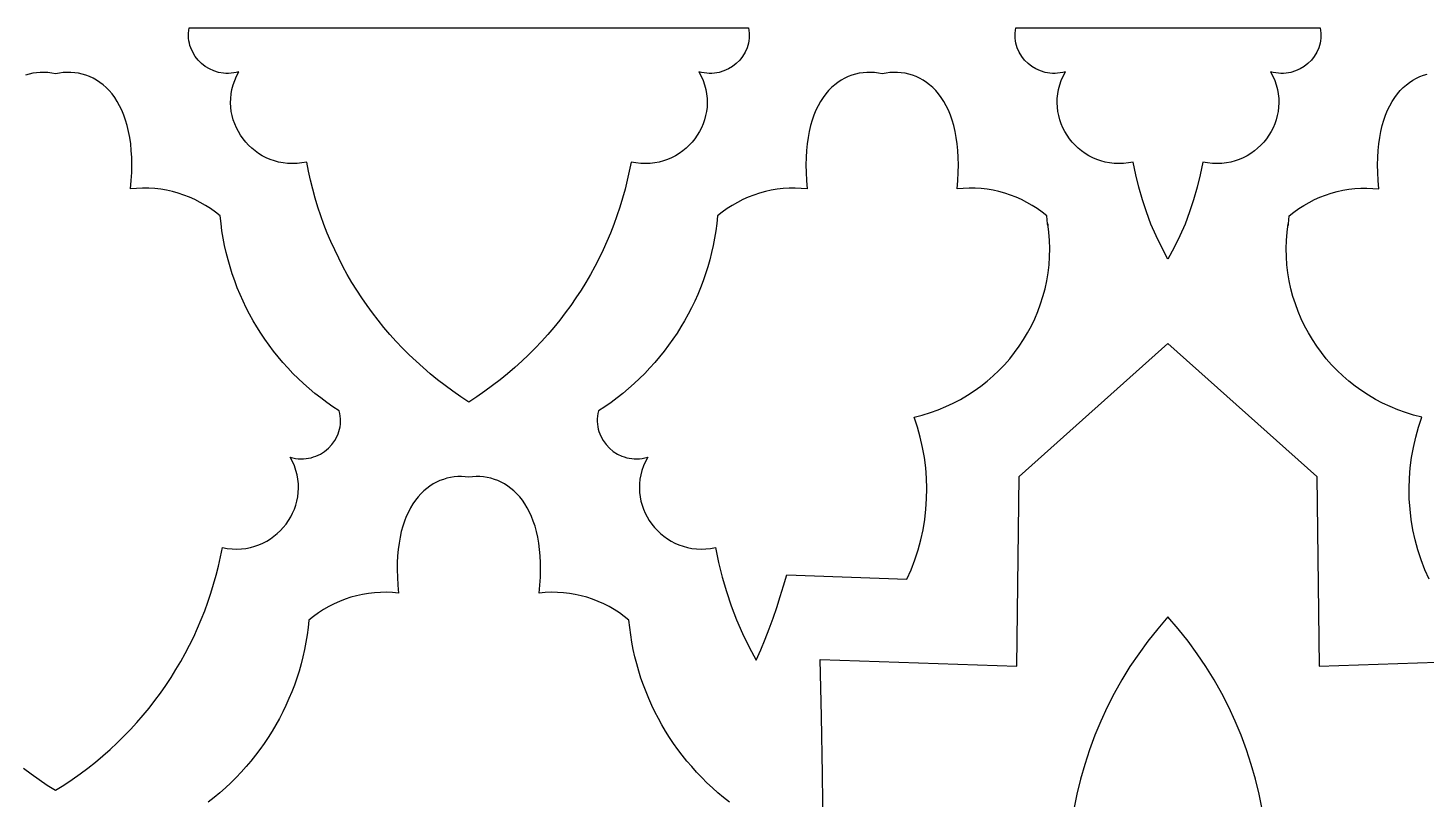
# Model space of a CAD drawing. Extents: x 50 to 3710, y -977 to -877.
# Drawn here: x 606.7 to 671.8, y -913 to -877.1 of the extents above; entities that cross this region are included whole.
import ezdxf

# ---------------------------------------------------------------- set-up
doc = ezdxf.new("R2010")
doc.units = 0
doc.layers.add('LAYER_1', color=18, linetype='CONTINUOUS')

msp = doc.modelspace()

# ---------------------------------------------------------------- linework, layer by layer
at = {"layer": 'LAYER_1'}
for points in [[(627.241, -894.488), (626.865, -894.241), (626.497, -893.985), (626.137, -893.722), (625.786, -893.451), (625.443, -893.172), (625.109, -892.885), (624.783, -892.591), (624.466, -892.29), (624.158, -891.982), (623.859, -891.667), (623.569, -891.345), (623.289, -891.017), (623.017, -890.682), (622.754, -890.341), (622.501, -889.994), (622.257, -889.641), (622.023, -889.283), (621.798, -888.918), (621.582, -888.548), (621.377, -888.173), (621.181, -887.793), (620.995, -887.408), (620.819, -887.019), (620.653, -886.624), (620.497, -886.225), (620.351, -885.822), (620.216, -885.415), (620.09, -885.004), (619.975, -884.589), (619.871, -884.17), (619.777, -883.748), (619.694, -883.322), (619.466, -883.364), (619.242, -883.389), (619.021, -883.396), (618.805, -883.387), (618.593, -883.362), (618.387, -883.322), (618.187, -883.268), (617.993, -883.2), (617.806, -883.119), (617.627, -883.025), (617.455, -882.92), (617.291, -882.803), (617.136, -882.675), (616.991, -882.538), (616.856, -882.392), (616.73, -882.237), (616.616, -882.074), (616.513, -881.904), (616.422, -881.727), (616.343, -881.544), (616.277, -881.356), (616.224, -881.163), (616.185, -880.966), (616.16, -880.766), (616.15, -880.563), (616.156, -880.358), (616.177, -880.151), (616.215, -879.944), (616.27, -879.736), (616.341, -879.529), (616.431, -879.323), (616.539, -879.119), (616.416, -879.152), (616.294, -879.176), (616.172, -879.191), (616.052, -879.199), (615.933, -879.198), (615.816, -879.19), (615.588, -879.151), (615.37, -879.085), (615.163, -878.992), (614.971, -878.876), (614.796, -878.738), (614.638, -878.58), (614.501, -878.404), (614.386, -878.213), (614.297, -878.007), (614.261, -877.899), (614.233, -877.789), (614.212, -877.676), (614.199, -877.561), (614.193, -877.444), (614.196, -877.325), (614.206, -877.205), (614.225, -877.083), (640.257, -877.083), (640.277, -877.205), (640.287, -877.325), (640.289, -877.444), (640.284, -877.561), (640.27, -877.676), (640.249, -877.789), (640.186, -878.007), (640.096, -878.213), (639.982, -878.404), (639.845, -878.58), (639.687, -878.738), (639.511, -878.876), (639.319, -878.992), (639.113, -879.085), (638.895, -879.151), (638.782, -879.174), (638.667, -879.19), (638.55, -879.198), (638.431, -879.199), (638.311, -879.191), (638.189, -879.176), (638.067, -879.152), (637.944, -879.119), (638.052, -879.323), (638.141, -879.529), (638.213, -879.736), (638.268, -879.944), (638.306, -880.151), (638.327, -880.358), (638.332, -880.563), (638.323, -880.766), (638.298, -880.966), (638.259, -881.163), (638.206, -881.356), (638.14, -881.544), (638.061, -881.727), (637.97, -881.904), (637.867, -882.074), (637.753, -882.237), (637.627, -882.392), (637.492, -882.538), (637.346, -882.675), (637.192, -882.803), (637.028, -882.92), (636.856, -883.025), (636.677, -883.119), (636.489, -883.2), (636.296, -883.268), (636.095, -883.322), (635.889, -883.362), (635.678, -883.387), (635.462, -883.396), (635.241, -883.389), (635.017, -883.364), (634.789, -883.322), (634.706, -883.748), (634.612, -884.17), (634.508, -884.589), (634.393, -885.004), (634.267, -885.415), (634.132, -885.822), (633.986, -886.225), (633.83, -886.624), (633.664, -887.019), (633.488, -887.408), (633.302, -887.793), (633.106, -888.173), (632.9, -888.548), (632.685, -888.918), (632.46, -889.283), (632.226, -889.641), (631.982, -889.994), (631.729, -890.341), (631.466, -890.682), (631.194, -891.017), (630.913, -891.345), (630.623, -891.667), (630.324, -891.982), (630.016, -892.29), (629.7, -892.591), (629.374, -892.885), (629.04, -893.172), (628.697, -893.451), (628.346, -893.722), (627.986, -893.985), (627.618, -894.241)], [(659.777, -887.839), (659.485, -887.304), (659.221, -886.759), (658.983, -886.205), (658.771, -885.643), (658.584, -885.074), (658.421, -884.497), (658.28, -883.913), (658.162, -883.322), (657.934, -883.364), (657.709, -883.389), (657.489, -883.396), (657.273, -883.387), (657.061, -883.362), (656.855, -883.322), (656.655, -883.268), (656.461, -883.2), (656.274, -883.119), (656.094, -883.025), (655.923, -882.92), (655.759, -882.803), (655.604, -882.675), (655.459, -882.538), (655.323, -882.392), (655.198, -882.237), (655.084, -882.074), (654.981, -881.904), (654.889, -881.727), (654.81, -881.544), (654.744, -881.356), (654.692, -881.163), (654.653, -880.966), (654.628, -880.766), (654.618, -880.563), (654.624, -880.358), (654.645, -880.151), (654.683, -879.944), (654.737, -879.736), (654.809, -879.529), (654.899, -879.323), (655.007, -879.119), (654.884, -879.152), (654.762, -879.176), (654.64, -879.191), (654.52, -879.199), (654.401, -879.198), (654.284, -879.19), (654.056, -879.151), (653.837, -879.085), (653.631, -878.992), (653.439, -878.876), (653.263, -878.738), (653.106, -878.58), (652.969, -878.404), (652.854, -878.213), (652.764, -878.007), (652.729, -877.899), (652.701, -877.789), (652.68, -877.676), (652.667, -877.561), (652.661, -877.444), (652.664, -877.325), (652.674, -877.205), (652.693, -877.083), (659.777, -877.083), (666.861, -877.083), (666.881, -877.205), (666.891, -877.325), (666.893, -877.444), (666.888, -877.561), (666.874, -877.676), (666.853, -877.789), (666.79, -878.007), (666.7, -878.213), (666.586, -878.404), (666.449, -878.58), (666.291, -878.738), (666.115, -878.876), (665.923, -878.992), (665.717, -879.085), (665.499, -879.151), (665.386, -879.174), (665.271, -879.19), (665.154, -879.198), (665.035, -879.199), (664.915, -879.191), (664.793, -879.176), (664.671, -879.152), (664.548, -879.119), (664.656, -879.323), (664.745, -879.529), (664.817, -879.736), (664.872, -879.944), (664.909, -880.151), (664.931, -880.358), (664.936, -880.563), (664.927, -880.766), (664.902, -880.966), (664.863, -881.163), (664.81, -881.356), (664.744, -881.544), (664.665, -881.727), (664.574, -881.904), (664.471, -882.074), (664.357, -882.237), (664.231, -882.392), (664.096, -882.538), (663.95, -882.675), (663.796, -882.803), (663.632, -882.92), (663.46, -883.025), (663.28, -883.119), (663.093, -883.2), (662.9, -883.268), (662.699, -883.322), (662.493, -883.362), (662.282, -883.387), (662.066, -883.396), (661.845, -883.389), (661.621, -883.364), (661.393, -883.322), (661.274, -883.913), (661.134, -884.497), (660.97, -885.074), (660.783, -885.643), (660.572, -886.205), (660.334, -886.759), (660.07, -887.304)], [(640.616, -906.496), (640.825, -906.013), (641.026, -905.525), (641.217, -905.034), (641.399, -904.54), (641.572, -904.042), (641.735, -903.541), (641.889, -903.038), (642.034, -902.531), (647.627, -902.734), (647.824, -902.285), (647.997, -901.829), (648.146, -901.366), (648.273, -900.899), (648.376, -900.427), (648.456, -899.951), (648.512, -899.473), (648.545, -898.993), (648.555, -898.512), (648.541, -898.031), (648.503, -897.55), (648.442, -897.071), (648.357, -896.595), (648.249, -896.122), (648.116, -895.652), (647.96, -895.188), (648.344, -895.091), (648.718, -894.977), (649.084, -894.846), (649.44, -894.7), (649.787, -894.538), (650.123, -894.361), (650.449, -894.17), (650.764, -893.966), (651.068, -893.747), (651.361, -893.516), (651.641, -893.273), (651.91, -893.018), (652.166, -892.751), (652.409, -892.473), (652.639, -892.186), (652.855, -891.888), (653.058, -891.581), (653.246, -891.265), (653.419, -890.941), (653.578, -890.609), (653.721, -890.269), (653.849, -889.923), (653.96, -889.57), (654.056, -889.212), (654.134, -888.848), (654.196, -888.479), (654.24, -888.106), (654.266, -887.729), (654.275, -887.349), (654.265, -886.966), (654.236, -886.581), (654.188, -886.194), (654.188, -886.269), (654.175, -886.202), (654.135, -885.829), (653.915, -885.652), (653.687, -885.488), (653.451, -885.335), (653.209, -885.196), (652.96, -885.069), (652.705, -884.956), (652.445, -884.855), (652.181, -884.768), (651.912, -884.694), (651.639, -884.634), (651.364, -884.588), (651.086, -884.556), (650.806, -884.538), (650.524, -884.534), (650.241, -884.544), (649.958, -884.569), (649.993, -884.181), (650.014, -883.808), (650.022, -883.451), (650.016, -883.109), (649.998, -882.783), (649.967, -882.471), (649.925, -882.174), (649.872, -881.893), (649.807, -881.625), (649.733, -881.373), (649.649, -881.134), (649.556, -880.91), (649.453, -880.7), (649.343, -880.504), (649.224, -880.322), (649.099, -880.154), (648.966, -879.999), (648.827, -879.857), (648.682, -879.729), (648.531, -879.614), (648.376, -879.512), (648.216, -879.423), (648.052, -879.347), (647.885, -879.283), (647.714, -879.232), (647.541, -879.193), (647.366, -879.167), (647.189, -879.152), (647.011, -879.15), (646.832, -879.159), (646.654, -879.18), (646.475, -879.212), (646.297, -879.18), (646.118, -879.159), (645.939, -879.15), (645.761, -879.152), (645.585, -879.167), (645.409, -879.193), (645.236, -879.232), (645.066, -879.283), (644.898, -879.347), (644.734, -879.423), (644.574, -879.512), (644.419, -879.614), (644.269, -879.729), (644.124, -879.857), (643.984, -879.999), (643.852, -880.154), (643.726, -880.322), (643.608, -880.504), (643.497, -880.7), (643.395, -880.91), (643.301, -881.134), (643.217, -881.373), (643.143, -881.625), (643.079, -881.893), (643.025, -882.174), (642.983, -882.471), (642.953, -882.783), (642.934, -883.109), (642.929, -883.451), (642.936, -883.808), (642.957, -884.181), (642.992, -884.569), (642.709, -884.544), (642.427, -884.534), (642.145, -884.538), (641.865, -884.556), (641.587, -884.588), (641.311, -884.634), (641.039, -884.694), (640.77, -884.768), (640.505, -884.855), (640.245, -884.956), (639.991, -885.069), (639.742, -885.196), (639.499, -885.335), (639.264, -885.488), (639.036, -885.652), (638.815, -885.829), (638.779, -886.175), (638.733, -886.519), (638.678, -886.86), (638.612, -887.199), (638.537, -887.535), (638.453, -887.868), (638.359, -888.198), (638.256, -888.524), (638.143, -888.847), (638.022, -889.167), (637.891, -889.482), (637.752, -889.794), (637.604, -890.101), (637.447, -890.404), (637.282, -890.702), (637.109, -890.995), (636.927, -891.284), (636.737, -891.567), (636.538, -891.845), (636.332, -892.118), (636.118, -892.385), (635.896, -892.646), (635.667, -892.902), (635.43, -893.151), (635.185, -893.393), (634.933, -893.629), (634.674, -893.859), (634.408, -894.082), (634.135, -894.297), (633.855, -894.505), (633.568, -894.706), (633.274, -894.9), (633.246, -895.026), (633.228, -895.151), (633.218, -895.274), (633.217, -895.396), (633.225, -895.517), (633.24, -895.634), (633.264, -895.75), (633.295, -895.863), (633.333, -895.972), (633.378, -896.079), (633.489, -896.281), (633.623, -896.466), (633.781, -896.634), (633.958, -896.78), (634.152, -896.904), (634.362, -897.003), (634.472, -897.043), (634.585, -897.075), (634.701, -897.1), (634.819, -897.118), (634.939, -897.128), (635.061, -897.13), (635.185, -897.123), (635.31, -897.108), (635.436, -897.083), (635.562, -897.05), (635.454, -897.254), (635.365, -897.46), (635.293, -897.667), (635.238, -897.874), (635.201, -898.082), (635.179, -898.288), (635.174, -898.493), (635.184, -898.696), (635.208, -898.897), (635.247, -899.094), (635.3, -899.286), (635.366, -899.475), (635.445, -899.657), (635.536, -899.834), (635.639, -900.005), (635.754, -900.167), (635.879, -900.322), (636.014, -900.469), (636.16, -900.606), (636.315, -900.733), (636.478, -900.85), (636.65, -900.956), (636.83, -901.049), (637.017, -901.13), (637.211, -901.199), (637.411, -901.253), (637.617, -901.293), (637.828, -901.318), (638.044, -901.327), (638.265, -901.319), (638.489, -901.295), (638.717, -901.253), (638.858, -901.945), (639.028, -902.628), (639.225, -903.301), (639.45, -903.964), (639.701, -904.616), (639.98, -905.255), (640.285, -905.883)]]:
    msp.add_lwpolyline(points, close=True, dxfattribs=at)
for points in [[(606.51, -911.513), (606.872, -911.785), (607.242, -912.048), (607.621, -912.304), (608.009, -912.551), (608.396, -912.304), (608.775, -912.048), (609.145, -911.785), (609.507, -911.513), (609.86, -911.233), (610.204, -910.945), (610.539, -910.649), (610.865, -910.346), (611.181, -910.035), (611.489, -909.718), (611.788, -909.393), (612.077, -909.061), (612.356, -908.723), (612.626, -908.378), (612.887, -908.027), (613.137, -907.669), (613.378, -907.306), (613.61, -906.937), (613.831, -906.562), (614.042, -906.182), (614.243, -905.796), (614.434, -905.405), (614.615, -905.01), (614.785, -904.609), (614.945, -904.204), (615.095, -903.794), (615.234, -903.38), (615.362, -902.962), (615.48, -902.541), (615.586, -902.115), (615.682, -901.686), (615.767, -901.253), (615.995, -901.295), (616.219, -901.319), (616.439, -901.327), (616.656, -901.318), (616.867, -901.293), (617.073, -901.253), (617.273, -901.199), (617.467, -901.13), (617.654, -901.049), (617.834, -900.956), (618.006, -900.85), (618.169, -900.733), (618.324, -900.606), (618.469, -900.469), (618.605, -900.322), (618.73, -900.167), (618.845, -900.005), (618.948, -899.834), (619.039, -899.657), (619.118, -899.475), (619.184, -899.286), (619.237, -899.094), (619.276, -898.897), (619.3, -898.696), (619.31, -898.493), (619.305, -898.288), (619.283, -898.082), (619.246, -897.874), (619.191, -897.667), (619.119, -897.46), (619.03, -897.254), (618.922, -897.05), (619.048, -897.083), (619.174, -897.108), (619.299, -897.123), (619.422, -897.13), (619.545, -897.128), (619.665, -897.118), (619.783, -897.1), (619.899, -897.075), (620.012, -897.043), (620.122, -897.003), (620.332, -896.904), (620.526, -896.78), (620.703, -896.634), (620.86, -896.466), (620.995, -896.281), (621.106, -896.079), (621.151, -895.972), (621.189, -895.863), (621.22, -895.75), (621.244, -895.634), (621.259, -895.517), (621.267, -895.396), (621.266, -895.274), (621.256, -895.151), (621.237, -895.026), (621.21, -894.9), (620.916, -894.706), (620.629, -894.505), (620.349, -894.297), (620.076, -894.082), (619.81, -893.859), (619.551, -893.629), (619.299, -893.393), (619.054, -893.151), (618.817, -892.902), (618.588, -892.646), (618.366, -892.385), (618.152, -892.118), (617.946, -891.845), (617.747, -891.567), (617.557, -891.284), (617.375, -890.995), (617.202, -890.702), (617.036, -890.404), (616.88, -890.101), (616.732, -889.794), (616.593, -889.482), (616.462, -889.167), (616.341, -888.847), (616.228, -888.524), (616.125, -888.198), (616.031, -887.868), (615.947, -887.535), (615.872, -887.199), (615.806, -886.86), (615.75, -886.519), (615.705, -886.175), (615.669, -885.829), (615.448, -885.652), (615.22, -885.488), (614.985, -885.335), (614.742, -885.196), (614.493, -885.069), (614.239, -884.956), (613.979, -884.855), (613.714, -884.768), (613.445, -884.694), (613.173, -884.634), (612.897, -884.588), (612.619, -884.556), (612.339, -884.538), (612.057, -884.534), (611.775, -884.544), (611.492, -884.569), (611.527, -884.181), (611.548, -883.808), (611.555, -883.451), (611.55, -883.109), (611.531, -882.783), (611.501, -882.471), (611.459, -882.174), (611.405, -881.893), (611.341, -881.625), (611.267, -881.373), (611.182, -881.134), (611.089, -880.91), (610.987, -880.7), (610.876, -880.504), (610.758, -880.322), (610.632, -880.154), (610.499, -879.999), (610.36, -879.857), (610.215, -879.729), (610.065, -879.614), (609.909, -879.512), (609.75, -879.423), (609.586, -879.347), (609.418, -879.283), (609.248, -879.232), (609.075, -879.193), (608.899, -879.167), (608.723, -879.152), (608.545, -879.15), (608.366, -879.159), (608.187, -879.18), (608.009, -879.212), (607.83, -879.18), (607.651, -879.159), (607.473, -879.15), (607.295, -879.152), (607.118, -879.167), (606.943, -879.193), (606.77, -879.232), (606.599, -879.283)], [(606.51, -911.513), (606.872, -911.785), (607.242, -912.048), (607.621, -912.304), (608.009, -912.551), (608.396, -912.304), (608.775, -912.048), (609.145, -911.785), (609.507, -911.513), (609.86, -911.233), (610.204, -910.945), (610.539, -910.649), (610.865, -910.346), (611.181, -910.035), (611.489, -909.718), (611.788, -909.393), (612.077, -909.061), (612.356, -908.723), (612.626, -908.378), (612.887, -908.027), (613.137, -907.669), (613.378, -907.306), (613.61, -906.937), (613.831, -906.562), (614.042, -906.182), (614.243, -905.796), (614.434, -905.405), (614.615, -905.01), (614.785, -904.609), (614.945, -904.204), (615.095, -903.794), (615.234, -903.38), (615.362, -902.962), (615.48, -902.541), (615.586, -902.115), (615.682, -901.686), (615.767, -901.253), (615.995, -901.295), (616.219, -901.319), (616.439, -901.327), (616.656, -901.318), (616.867, -901.293), (617.073, -901.253), (617.273, -901.199), (617.467, -901.13), (617.654, -901.049), (617.834, -900.956), (618.006, -900.85), (618.169, -900.733), (618.324, -900.606), (618.469, -900.469), (618.605, -900.322), (618.73, -900.167), (618.845, -900.005), (618.948, -899.834), (619.039, -899.657), (619.118, -899.475), (619.184, -899.286), (619.237, -899.094), (619.276, -898.897), (619.3, -898.696), (619.31, -898.493), (619.305, -898.288), (619.283, -898.082), (619.246, -897.874), (619.191, -897.667), (619.119, -897.46), (619.03, -897.254), (618.922, -897.05), (619.048, -897.083), (619.174, -897.108), (619.299, -897.123), (619.422, -897.13), (619.545, -897.128), (619.665, -897.118), (619.783, -897.1), (619.899, -897.075), (620.012, -897.043), (620.122, -897.003), (620.332, -896.904), (620.526, -896.78), (620.703, -896.634), (620.86, -896.466), (620.995, -896.281), (621.106, -896.079), (621.151, -895.972), (621.189, -895.863), (621.22, -895.75), (621.244, -895.634), (621.259, -895.517), (621.267, -895.396), (621.266, -895.274), (621.256, -895.151), (621.237, -895.026), (621.21, -894.9), (620.916, -894.706), (620.629, -894.505), (620.349, -894.297), (620.076, -894.082), (619.81, -893.859), (619.551, -893.629), (619.299, -893.393), (619.054, -893.151), (618.817, -892.902), (618.588, -892.646), (618.366, -892.385), (618.152, -892.118), (617.946, -891.845), (617.747, -891.567), (617.557, -891.284), (617.375, -890.995), (617.202, -890.702), (617.036, -890.404), (616.88, -890.101), (616.732, -889.794), (616.593, -889.482), (616.462, -889.167), (616.341, -888.847), (616.228, -888.524), (616.125, -888.198), (616.031, -887.868), (615.947, -887.535), (615.872, -887.199), (615.806, -886.86), (615.75, -886.519), (615.705, -886.175), (615.669, -885.829), (615.448, -885.652), (615.22, -885.488), (614.985, -885.335), (614.742, -885.196), (614.493, -885.069), (614.239, -884.956), (613.979, -884.855), (613.714, -884.768), (613.445, -884.694), (613.173, -884.634), (612.897, -884.588), (612.619, -884.556), (612.339, -884.538), (612.057, -884.534), (611.775, -884.544), (611.492, -884.569), (611.527, -884.181), (611.548, -883.808), (611.555, -883.451), (611.55, -883.109), (611.531, -882.783), (611.501, -882.471), (611.459, -882.174), (611.405, -881.893), (611.341, -881.625), (611.267, -881.373), (611.182, -881.134), (611.089, -880.91), (610.987, -880.7), (610.876, -880.504), (610.758, -880.322), (610.632, -880.154), (610.499, -879.999), (610.36, -879.857), (610.215, -879.729), (610.065, -879.614), (609.909, -879.512), (609.75, -879.423), (609.586, -879.347), (609.418, -879.283), (609.248, -879.232), (609.075, -879.193), (608.899, -879.167), (608.723, -879.152), (608.545, -879.15), (608.366, -879.159), (608.187, -879.18), (608.009, -879.212), (607.83, -879.18), (607.651, -879.159), (607.473, -879.15), (607.295, -879.152), (607.118, -879.167), (606.943, -879.193), (606.77, -879.232), (606.599, -879.283)], [(671.927, -902.734), (671.731, -902.285), (671.558, -901.829), (671.408, -901.366), (671.282, -900.899), (671.179, -900.427), (671.099, -899.951), (671.042, -899.473), (671.009, -898.993), (671, -898.512), (671.014, -898.031), (671.052, -897.55), (671.113, -897.071), (671.198, -896.595), (671.306, -896.122), (671.438, -895.652), (671.594, -895.188), (671.211, -895.091), (670.836, -894.977), (670.471, -894.846), (670.114, -894.7), (669.768, -894.538), (669.432, -894.361), (669.106, -894.17), (668.791, -893.966), (668.487, -893.747), (668.194, -893.516), (667.913, -893.273), (667.645, -893.018), (667.389, -892.751), (667.146, -892.473), (666.916, -892.186), (666.7, -891.888), (666.497, -891.581), (666.309, -891.265), (666.135, -890.941), (665.977, -890.609), (665.834, -890.269), (665.706, -889.923), (665.594, -889.57), (665.499, -889.212), (665.42, -888.848), (665.359, -888.479), (665.315, -888.106), (665.288, -887.729), (665.28, -887.349), (665.29, -886.966), (665.319, -886.581), (665.367, -886.194), (665.367, -886.269), (665.38, -886.202), (665.42, -885.829), (665.64, -885.652), (665.868, -885.488), (666.104, -885.335), (666.346, -885.196), (666.595, -885.069), (666.85, -884.956), (667.109, -884.855), (667.374, -884.768), (667.643, -884.694), (667.915, -884.634), (668.191, -884.588), (668.469, -884.556), (668.749, -884.538), (669.031, -884.534), (669.313, -884.544), (669.596, -884.569), (669.561, -884.181), (669.54, -883.808), (669.533, -883.451), (669.539, -883.109), (669.557, -882.783), (669.587, -882.471), (669.63, -882.174), (669.683, -881.893), (669.747, -881.625), (669.822, -881.373), (669.906, -881.134), (669.999, -880.91), (670.101, -880.7), (670.212, -880.504), (670.33, -880.322), (670.456, -880.154), (670.589, -879.999), (670.728, -879.857), (670.873, -879.729), (671.023, -879.614), (671.179, -879.512), (671.339, -879.423), (671.503, -879.347), (671.67, -879.283), (671.841, -879.232)], [(643.726, -914.45), (643.692, -911.786), (643.644, -909.122), (643.582, -906.458), (652.746, -906.773), (652.853, -897.954), (659.777, -891.76), (666.702, -897.954), (666.809, -906.773), (675.972, -906.458)], [(639.371, -913.101), (639.098, -912.886), (638.832, -912.663), (638.573, -912.433), (638.321, -912.197), (638.077, -911.954), (637.84, -911.705), (637.61, -911.45), (637.388, -911.189), (637.174, -910.922), (636.968, -910.649), (636.77, -910.371), (636.58, -910.088), (636.398, -909.799), (636.224, -909.506), (636.059, -909.207), (635.902, -908.905), (635.754, -908.597), (635.615, -908.286), (635.485, -907.971), (635.363, -907.651), (635.251, -907.328), (635.148, -907.002), (635.054, -906.672), (634.969, -906.339), (634.894, -906.003), (634.829, -905.664), (634.773, -905.323), (634.727, -904.979), (634.691, -904.633), (634.471, -904.456), (634.243, -904.291), (634.007, -904.139), (633.765, -904), (633.516, -903.873), (633.261, -903.76), (633.001, -903.659), (632.737, -903.572), (632.468, -903.498), (632.195, -903.438), (631.92, -903.392), (631.642, -903.36), (631.362, -903.341), (631.08, -903.338), (630.797, -903.348), (630.514, -903.373), (630.548, -902.999), (630.569, -902.639), (630.578, -902.294), (630.574, -901.963), (630.558, -901.646), (630.531, -901.343), (630.493, -901.053), (630.445, -900.778), (630.386, -900.516), (630.318, -900.268), (630.24, -900.033), (630.154, -899.811), (630.059, -899.603), (629.957, -899.407), (629.847, -899.225), (629.73, -899.055), (629.606, -898.898), (629.476, -898.753), (629.34, -898.621), (629.199, -898.501), (629.053, -898.394), (628.902, -898.298), (628.747, -898.215), (628.589, -898.143), (628.427, -898.083), (628.263, -898.034), (628.096, -897.997), (627.927, -897.971), (627.757, -897.957), (627.586, -897.953), (627.414, -897.961), (627.242, -897.979), (627.069, -897.961), (626.897, -897.953), (626.726, -897.957), (626.556, -897.971), (626.387, -897.997), (626.22, -898.034), (626.056, -898.083), (625.894, -898.143), (625.736, -898.215), (625.581, -898.298), (625.43, -898.394), (625.284, -898.501), (625.143, -898.621), (625.007, -898.753), (624.877, -898.898), (624.753, -899.055), (624.636, -899.225), (624.526, -899.407), (624.424, -899.603), (624.329, -899.811), (624.243, -900.033), (624.165, -900.268), (624.097, -900.516), (624.039, -900.778), (623.99, -901.053), (623.952, -901.343), (623.925, -901.646), (623.909, -901.963), (623.905, -902.294), (623.914, -902.639), (623.935, -902.999), (623.969, -903.373), (623.686, -903.348), (623.403, -903.338), (623.122, -903.341), (622.841, -903.36), (622.563, -903.392), (622.288, -903.438), (622.015, -903.498), (621.746, -903.572), (621.482, -903.659), (621.222, -903.76), (620.967, -903.873), (620.719, -904), (620.476, -904.139), (620.24, -904.291), (620.012, -904.456), (619.792, -904.633), (619.756, -904.979), (619.71, -905.323), (619.654, -905.664), (619.589, -906.003), (619.514, -906.339), (619.429, -906.672), (619.335, -907.002), (619.232, -907.328), (619.12, -907.651), (618.998, -907.971), (618.868, -908.286), (618.729, -908.597), (618.581, -908.905), (618.424, -909.207), (618.259, -909.506), (618.085, -909.799), (617.903, -910.088), (617.713, -910.371), (617.515, -910.649), (617.309, -910.922), (617.095, -911.189), (616.873, -911.45), (616.643, -911.705), (616.406, -911.954), (616.162, -912.197), (615.91, -912.433), (615.651, -912.663), (615.385, -912.886), (615.112, -913.101)], [(664.156, -913.432), (664.014, -912.729), (663.845, -912.033), (663.65, -911.344), (663.428, -910.663), (663.18, -909.992), (662.905, -909.331), (662.604, -908.68), (662.277, -908.04), (661.924, -907.411), (661.546, -906.796), (661.142, -906.194), (660.712, -905.605), (660.257, -905.031), (659.777, -904.473), (659.297, -905.031), (658.843, -905.605), (658.413, -906.194), (658.009, -906.796), (657.63, -907.411), (657.278, -908.04), (656.951, -908.68), (656.65, -909.331), (656.375, -909.992), (656.127, -910.663), (655.905, -911.344), (655.709, -912.033), (655.541, -912.729), (655.399, -913.432)]]:
    msp.add_lwpolyline(points, dxfattribs=at)

doc.saveas('drawing.dxf')
